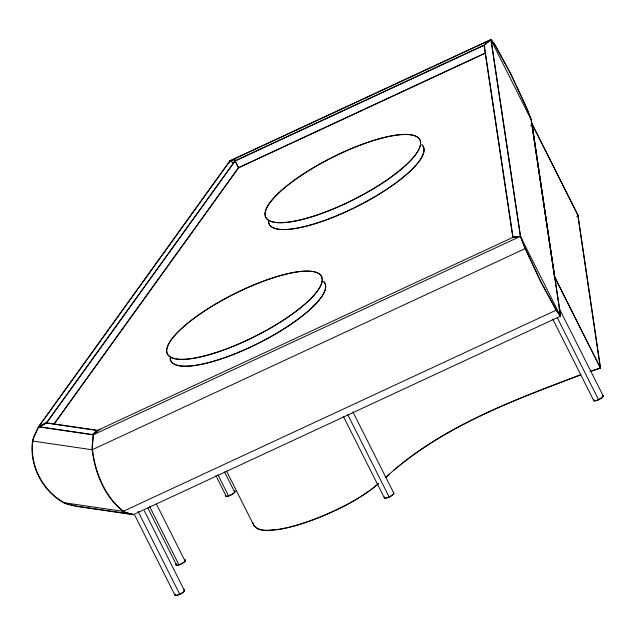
<?xml version="1.0" encoding="UTF-8"?>
<svg xmlns="http://www.w3.org/2000/svg" width="635" height="635" viewBox="0 0 635 635"><rect width="100%" height="100%" fill="white"/><g stroke="black" fill="none" stroke-linecap="round" stroke-linejoin="round"><path stroke-width="0.95" d="M32.528 441.023C29.043 465.018 42.331 490.974 63.508 502.626A36.663 35.211 -15.2 0 0 67.056 504.079L76.549 506.365L133.294 514.691L560.665 316.127L531.185 119.324L528.32 111.847A37.068 4.024 65.1 0 0 526.367 107.077L510.675 73.549L495.387 45.482A36.489 3.961 65.1 0 0 493.863 43.188L491.022 39.473L229.918 160.774L38.433 426.823L33.504 437.38A36.663 35.211 -15.2 0 0 32.528 441.023L92.178 449.77L525.328 248.523A37.068 4.016 65.1 0 1 523.375 243.753L520.51 236.276L491.022 39.473L484.18 45.077L234.998 160.83L229.918 160.774L229.037 162.846M99.997 429.244L93.448 434.705L92.4 446.762A36.703 21.519 75.2 0 0 92.488 449.62C95.202 472.551 104.791 496.681 123.436 511.159A37.306 21.876 75.2 0 0 125.913 512.453L133.564 514.477L76.875 506.158L67.389 503.88A36.632 35.171 -15.2 0 1 63.849 502.428C42.688 490.784 29.416 464.86 32.893 440.888A36.632 35.171 -15.2 0 1 33.877 437.245L38.791 426.696L230.084 160.917L490.934 39.735L493.768 43.442A36.449 3.953 65.1 0 1 495.292 45.736L510.564 73.771L526.24 107.275A37.028 4.016 65.1 0 1 528.193 112.038M229.211 162.981L230.084 160.917L233.513 163.266M133.294 514.691L125.643 512.667A37.338 21.892 75.2 0 1 123.158 511.365C104.489 496.872 94.893 472.726 92.178 449.77A36.735 21.542 75.2 0 1 92.091 446.905L93.139 434.84L97.298 430.482L512.985 237.347L520.51 236.276L93.139 434.84L38.433 426.823L46.299 423.013L234.998 160.83L238.442 167.68L53.792 424.228M39.886 426.855L46.657 422.894L235.164 160.972L484.092 45.331L490.934 39.735L531.05 119.507L560.507 316.111L520.39 236.339L490.934 39.735M54.142 424.101L238.609 167.807L485.735 53.007M530.725 125.405L532.067 123.754L577.961 215.011L600.527 368.03L590.256 371.578M576.755 216.487L577.961 215.011M385.945 477.123L389.255 474.162M385.929 477.306C440.436 426.728 512.405 400.796 580.739 374.729M393.875 470.17C447.937 424.648 515.541 399.407 580.914 374.801M378.428 483.632C363.212 496.594 345.361 505.984 327.152 514.001A91.083 24.956 -26.7 0 1 311.602 520.24A89.011 24.384 -26.7 0 1 277.955 529.399C270.065 530.034 259.294 532.36 253.714 525.121L226.56 471.13M378.404 483.814C363.172 496.792 345.305 506.19 327.081 514.215A91.17 24.979 -26.7 0 1 311.507 520.454A89.098 24.408 -26.7 0 1 277.828 529.63C269.796 530.288 256.191 533.075 252.849 523.137M92.242 434.531L97.599 430.355L46.657 422.894M47.395 421.862L38.791 426.696L93.448 434.705M238.442 167.68L485.823 52.753M558.379 313.198L557.824 312.412A36.489 3.953 65.1 0 1 556.308 310.118L123.158 511.365L63.508 502.626M590.066 371.507L600.329 367.959L577.786 215.09L531.939 123.928L554.482 276.796L600.329 367.959M512.755 236.617L520.39 236.339L523.248 243.808A37.028 4.016 65.1 0 0 525.201 248.571L540.877 282.067L556.149 310.11A36.449 3.953 65.1 0 0 557.673 312.404L560.419 315.833M517.795 237.546L512.874 237.411L484.092 45.331L484.957 47.038M46.299 423.013L97.298 430.482M560.665 316.127L558.49 313.555M556.308 310.118L541.02 282.051L525.328 248.523M600.527 368.03L554.633 276.773L532.067 123.754M558.99 308.015L603.25 396.01M557.189 317.5L598.575 399.796M552.696 318.976L593.677 400.455M238.609 167.807L235.164 160.972L235.085 158.591M352.877 411.821L393.859 493.3M347.797 414.79L389.184 497.078M343.305 416.266L384.286 497.745M224.496 471.868L234.744 492.244M217.956 474.821L228.608 496.006M215.9 475.702L216.718 477.329M217.13 478.147L225.735 495.26A5.31 1.453 -26.7 0 0 230.457 495.26A5.31 1.453 -26.7 0 0 234.577 491.085M156.448 504.134L185.134 561.173M149.495 506.278L178.999 564.936M147.844 507.968L176.125 564.19M144.312 510.738L184.468 590.582M137.993 511.262L179.792 594.368A5.31 1.453 -26.7 0 0 183.88 590.113M134.731 515.183L174.895 595.035M528.193 112.038L531.05 119.507M252.992 522.915L253.714 525.121M484.18 45.077L512.985 237.347M185.15 560.086A5.31 1.453 -26.7 0 1 180.388 564.404A5.31 1.453 -26.7 0 1 176.284 563.975M179.792 594.368A5.31 1.453 -26.7 0 1 175.371 594.066A5.302 1.453 -26.7 0 0 180.499 593.844A5.302 1.453 -26.7 0 0 183.84 589.804M393.271 492.831A5.31 1.453 -26.7 0 1 389.66 496.856A5.31 1.453 -26.7 0 1 384.437 497.229M602.409 395.518A5.31 1.453 -26.7 0 1 599.059 399.566A5.31 1.453 -26.7 0 1 593.971 399.725M323.548 281.48A86.296 23.646 -26.7 0 1 258.016 343.424A86.296 23.646 -26.7 0 1 170.029 358.402M421.957 144.748A86.296 23.646 -26.7 0 1 356.425 206.692A86.296 23.646 -26.7 0 1 268.438 221.671M421.934 144.907A86.209 23.622 -26.7 0 1 356.473 206.788A86.209 23.622 -26.7 0 1 268.573 221.75M323.628 281.495A86.209 23.622 -26.7 0 1 258.159 343.384A86.209 23.622 -26.7 0 1 170.259 358.346M602.21 395.422A5.302 1.453 -26.7 0 1 598.861 399.463A5.302 1.453 -26.7 0 1 593.773 399.629M393.279 492.641A5.302 1.453 -26.7 0 1 389.676 496.657A5.302 1.453 -26.7 0 1 384.453 497.038M184.356 559.721A5.302 1.453 -26.7 0 1 182.007 563.451A5.302 1.453 -26.7 0 1 176.22 564.118M234.505 490.855A5.302 1.453 -26.7 0 1 231.092 494.84A5.302 1.453 -26.7 0 1 225.782 495.26M214.574 353.068A86.296 23.646 -26.7 0 0 321.532 276.606A86.296 23.646 -26.7 0 0 197.017 316.063A86.296 23.646 -26.7 0 0 214.574 353.068M312.984 216.337A86.296 23.646 -26.7 0 0 419.941 139.875A86.296 23.646 -26.7 0 0 295.418 179.34A86.296 23.646 -26.7 0 0 312.984 216.337M313.071 216.424A86.209 23.622 -26.7 0 0 419.925 140.033A86.209 23.622 -26.7 0 0 295.529 179.459A86.209 23.622 -26.7 0 0 313.071 216.424M214.765 353.02A86.209 23.622 -26.7 0 0 321.62 276.63A86.209 23.622 -26.7 0 0 197.215 316.055A86.209 23.622 -26.7 0 0 214.765 353.02"/></g></svg>
